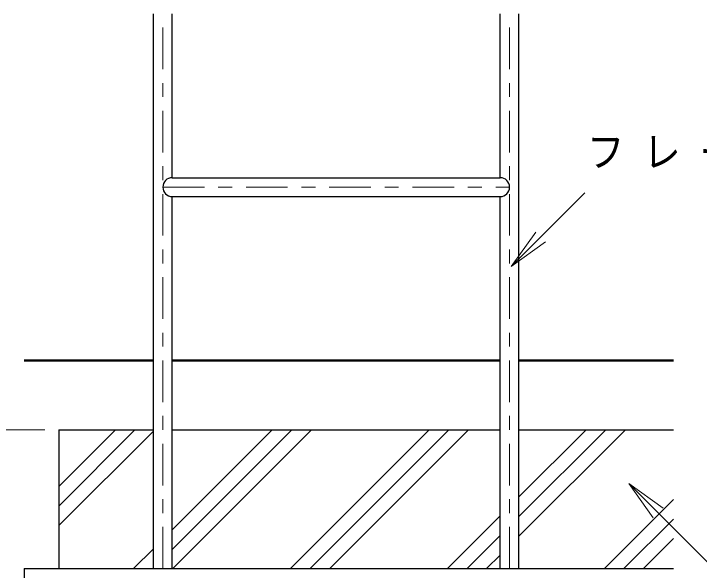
# Model space of a CAD drawing. Units: millimetres on the paper. Extents: x -385 to 0, y -594 to 267.
# Drawn here: x -95.2 to -45.78, y -502.46 to -462.34 of the extents above; entities that cross this region are included whole.
import ezdxf

# ---------------------------------------------------------------- set-up
doc = ezdxf.new("R2010")
doc.units = ezdxf.units.MM
doc.linetypes.add('USER2', pattern=[6, 3, -1, 1, -1])
doc.layers.add('1_20', color=7, linetype='Continuous', lineweight=13)
doc.styles.add('ＭＳ ゴシック', font='')
doc.styles.get('ＭＳ ゴシック').set_extended_font_data('MS Gothic')

# ---------------------------------------------------------------- blocks, each defined once
blk = doc.blocks.new('open_arrow')
at = {"color": 0, "linetype": 'Continuous', "lineweight": -2}
blk.add_lwpolyline([(7.5, 1.25), (0, 0), (7.5, -1.25)], dxfattribs=at)

msp = doc.modelspace()

# ---------------------------------------------------------------- linework, layer by layer
at = {"layer": '1_20', "color": 21, "lineweight": 25}
for p, q in [((-85.135, -502.342), (-85.135, -462.342)), ((-83.775, -474.162), (-83.775, -462.342)), ((-60.135, -474.162), (-60.135, -462.342)), ((-58.775, -502.342), (-58.775, -462.342)), ((-83.775, -474.162), (-60.135, -474.162)), ((-83.775, -475.522), (-60.135, -475.522)), ((-83.775, -502.342), (-83.775, -475.522)), ((-60.135, -502.342), (-60.135, -475.522))]:
    msp.add_line(p, q, dxfattribs=at)
at = {"layer": '1_20', "color": 21, "linetype": 'USER2'}
for p, q in [((-84.455, -502.342), (-84.455, -462.342)), ((-59.455, -502.342), (-59.455, -462.342)), ((-84.455, -474.842), (-59.455, -474.842))]:
    msp.add_line(p, q, dxfattribs=at)
at = {"layer": '1_20'}
for p, q in [((-59.331, -480.557), (-54.018, -475.244)), ((-92.955, -492.342), (-105.455, -492.342)), ((-91.955, -497.834), (-86.463, -492.342)), ((-91.955, -496.42), (-87.877, -492.342)), ((-91.955, -499.248), (-85.135, -492.428)), ((-83.775, -500.968), (-75.149, -492.342)), ((-83.775, -499.554), (-76.563, -492.342)), ((-83.735, -502.342), (-73.735, -492.342)), ((-75.25, -502.342), (-65.25, -492.342)), ((-73.835, -502.342), (-63.835, -492.342)), ((-72.421, -502.342), (-62.421, -492.342)), ((-58.775, -500.009), (-51.107, -492.342)), ((-58.775, -498.595), (-52.522, -492.342)), ((-58.775, -497.181), (-53.936, -492.342)), ((-50.865, -496.217), (-43.195, -503.888)), ((-52.622, -502.342), (-47.635, -497.355)), ((-63.936, -502.342), (-60.135, -498.541)), ((-51.208, -502.342), (-47.635, -498.769)), ((-62.522, -502.342), (-60.135, -499.955)), ((-49.794, -502.342), (-47.635, -500.183)), ((-86.563, -502.342), (-85.135, -500.914)), ((-61.107, -502.342), (-60.135, -501.369)), ((-85.149, -502.342), (-85.135, -502.328))]:
    msp.add_line(p, q, dxfattribs=at)
at = {"layer": '1_20', "lineweight": 50}
for p, q in [((-94.455, -487.342), (-85.135, -487.342)), ((-83.775, -487.342), (-60.135, -487.342)), ((-58.775, -487.342), (-47.635, -487.342))]:
    msp.add_line(p, q, dxfattribs=at)
at = {"layer": '1_20', "lineweight": 25}
for p, q in [((-91.955, -492.342), (-91.955, -502.342)), ((-91.955, -492.342), (-85.135, -492.342)), ((-83.775, -492.342), (-60.135, -492.342)), ((-58.775, -492.342), (-47.635, -492.342)), ((-94.455, -502.342), (-94.455, -509.842)), ((-94.455, -502.342), (-47.635, -502.342))]:
    msp.add_line(p, q, dxfattribs=at)
at = {"layer": '1_20', "color": 21, "lineweight": 25}
for centre, start, end in [((-83.775, -474.842), 90, 270), ((-60.135, -474.842), 270, 90)]:
    msp.add_arc(centre, 0.68, start, end, dxfattribs=at)

# ---------------------------------------------------------------- block references
at = {"layer": '1_20', "xscale": 0.4, "yscale": 0.4}
for p, rotation in [((-59.331, -480.557), 45), ((-50.865, -496.217), 315)]:
    msp.add_blockref('open_arrow', p, dxfattribs=dict(at, rotation=rotation))

# ---------------------------------------------------------------- texts
at = {"layer": '1_20', "insert": (-53.87, -472.594), "char_height": 2.199, "attachment_point": 4, "style": 'ＭＳ ゴシック'}
msp.add_mtext('\\T1.5;\\W0.9;フレーム：φ27.2×2.8', dxfattribs=at)

doc.saveas('drawing.dxf')
